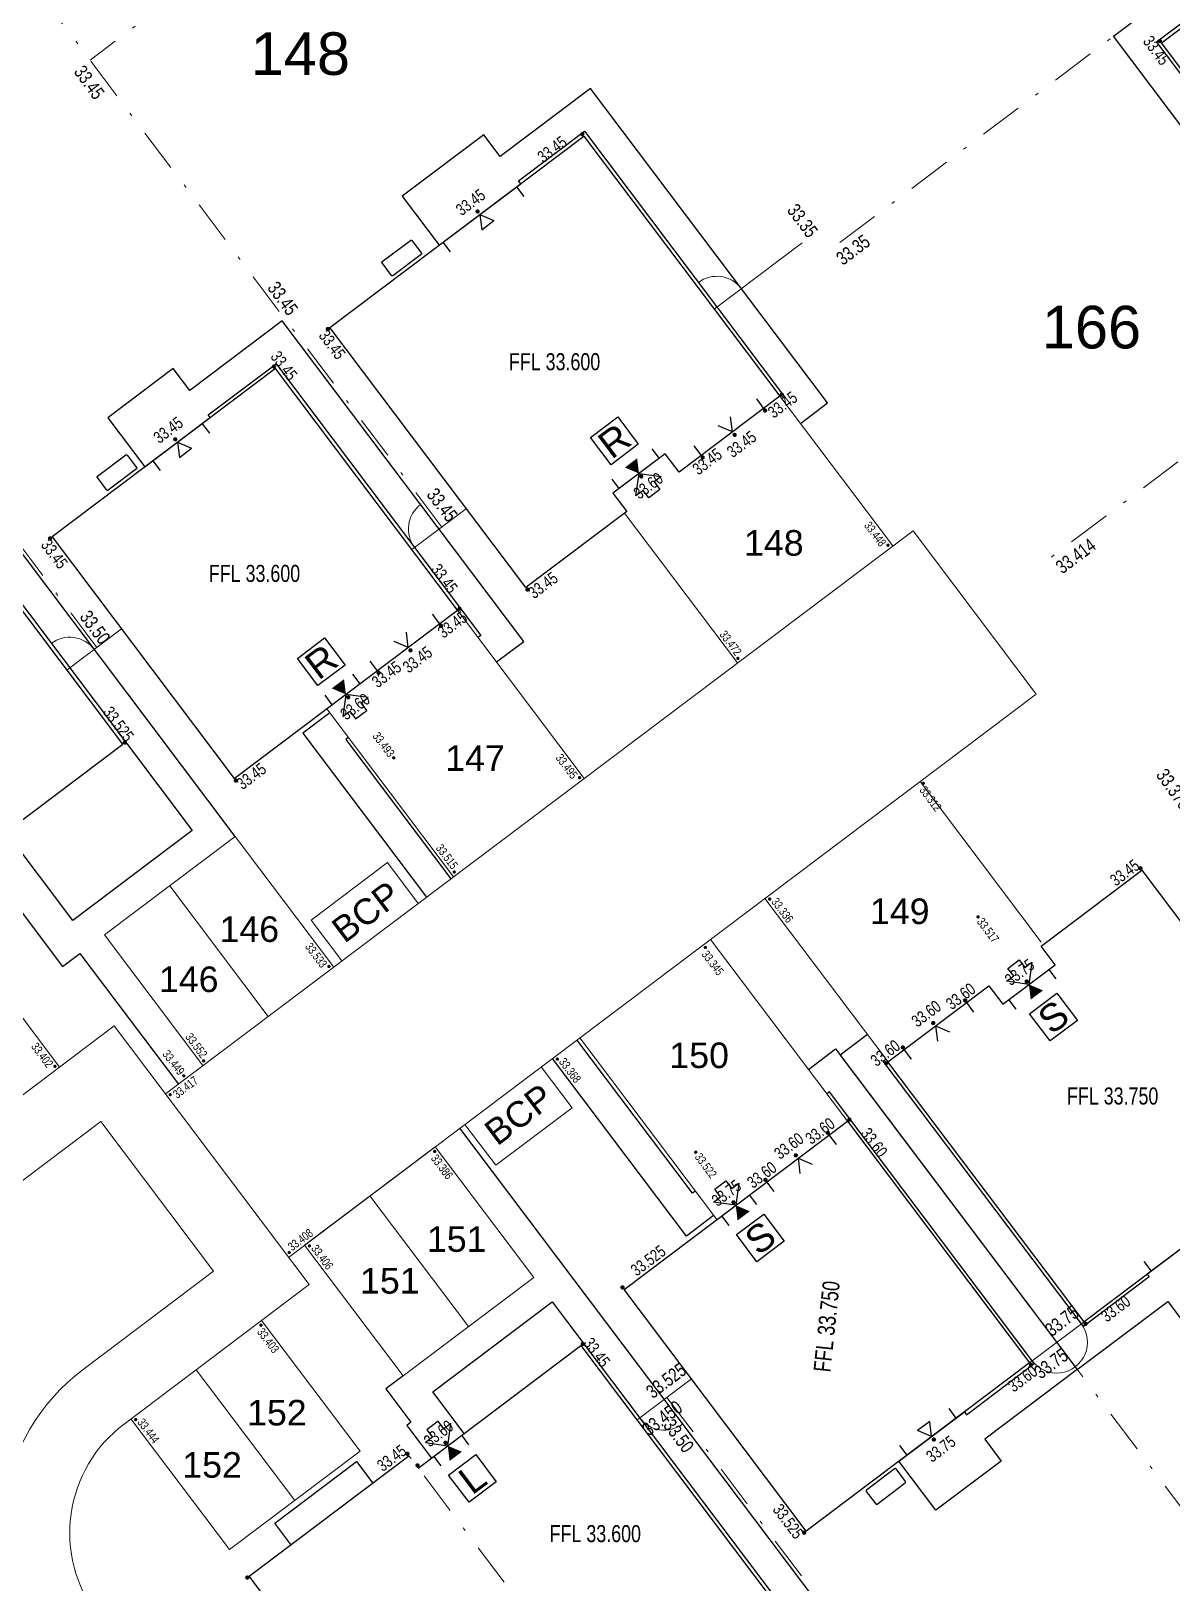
# Model space of a CAD drawing. Header units: metres. Extents: x 337936 to 338610, y 373199 to 374026.
# Drawn here: x 338237.94 to 338271.4, y 373506.16 to 373551.69 of the extents above; entities that cross this region are included whole.
import ezdxf

# ---------------------------------------------------------------- set-up
doc = ezdxf.new("R2010")
doc.units = ezdxf.units.M
doc.linetypes.add('DASHDOT', pattern=[25.4, 12.7, -6.35, 0, -6.35])
for name, color, linetype in [('A-WH_HT-Access-Main', 252, 'Continuous'), ('A-WH_HT-Services-ASHP', 252, 'Continuous'), ('A-WH_HT-Wall-Party Wall Line', 252, 'Continuous'), ('A-WH_HT-Wall-Structure', 252, 'Continuous'), ('DGL-Paths', 252, 'Continuous'), ('EXTERNAL_WORKS_BACK_OF_FOOTWAY_LEVELS', 7, 'Continuous'), ('HOUSE_EXTERNAL_LEVELS', 7, 'Continuous'), ('HOUSE_SLAB_LEVEL', 7, 'Continuous'), ('PLOT_BOUNDARY_ANNOTATION', 7, 'Continuous')]:
    doc.layers.add(name, color=color, linetype=linetype)
doc.layers.add('A-WH_HT-Wall-Door Openings', color=252, linetype='Continuous', plot=False)
for name, color, linetype, lineweight in [('DGL_BT Gates', 252, 'Continuous', 9), ('DGL_BT Rear Fencing', 252, 'DASHDOT', 9), ('DGL_BT-Screen Fence', 252, 'FENCELINE2', 9), ('DGL_DRIVE', 252, 'Continuous', 9), ('DGL_Footpath', 252, 'Continuous', 9), ('DGL_Plot Parking', 252, 'Continuous', 9), ('DGL_PlotNo', 252, 'Continuous', 9), ('DGL_ROAD_KERBLINE', 252, 'Continuous', 9)]:
    doc.layers.add(name, color=color, linetype=linetype, lineweight=lineweight)
doc.layers.add('HOUSE_DOORS', color=3, linetype='Continuous', true_color=0x00ff00)
doc.styles.add('AnnotativeArial', font='arial.ttf', dxfattribs={"height": 2})
doc.styles.add('ESTROAD', font='arial.ttf', dxfattribs={"width": 0.75})
doc.styles.get("Standard").update_dxf_attribs({"font": 'arial.ttf'})
doc.linetypes.add('FENCELINE2', pattern='A,6.35,-2.54,[132,ltypeshp.shx,S=2.54,R=0,X=-2.54,Y=0],-2.54,25.4', length=36.83)

msp = doc.modelspace()

# ---------------------------------------------------------------- hatches: boundary and pattern name
at = {"layer": 'EXTERNAL_WORKS_BACK_OF_FOOTWAY_LEVELS'}
h = msp.add_hatch(color=256, dxfattribs=at)
edge = h.paths.add_edge_path(flags=17)
edge.add_ellipse((338263.072, 373536.602), major_axis=(0.0354, 0.0354), ratio=1, start_angle=45, end_angle=225, ccw=False)
edge.add_ellipse((338263.072, 373536.602), major_axis=(0.0354, 0.0354), ratio=1, start_angle=225, end_angle=405, ccw=False)
h = msp.add_hatch(color=256, dxfattribs=at)
edge = h.paths.add_edge_path(flags=17)
edge.add_ellipse((338258.67, 373533.285), major_axis=(0.0354, 0.0354), ratio=1, start_angle=45, end_angle=225, ccw=False)
edge.add_ellipse((338258.67, 373533.285), major_axis=(0.0354, 0.0354), ratio=1, start_angle=225, end_angle=405, ccw=False)
h = msp.add_hatch(color=256, dxfattribs=at)
edge = h.paths.add_edge_path(flags=17)
edge.add_ellipse((338248.577, 373530.367), major_axis=(0.0354, 0.0354), ratio=1, start_angle=45, end_angle=225, ccw=False)
edge.add_ellipse((338248.577, 373530.367), major_axis=(0.0354, 0.0354), ratio=1, start_angle=225, end_angle=405, ccw=False)
h = msp.add_hatch(color=256, dxfattribs=at)
edge = h.paths.add_edge_path(flags=17)
edge.add_ellipse((338254.026, 373529.785), major_axis=(0.0354, 0.0354), ratio=1, start_angle=45, end_angle=225, ccw=False)
edge.add_ellipse((338254.026, 373529.785), major_axis=(0.0354, 0.0354), ratio=1, start_angle=225, end_angle=405, ccw=False)
h = msp.add_hatch(color=256, dxfattribs=at)
edge = h.paths.add_edge_path(flags=17)
edge.add_ellipse((338264.108, 373529.619), major_axis=(0.0354, 0.0354), ratio=1, start_angle=45, end_angle=225, ccw=False)
edge.add_ellipse((338264.108, 373529.619), major_axis=(0.0354, 0.0354), ratio=1, start_angle=225, end_angle=405, ccw=False)
h = msp.add_hatch(color=256, dxfattribs=at)
edge = h.paths.add_edge_path(flags=17)
edge.add_ellipse((338250.352, 373527.017), major_axis=(0.0354, 0.0354), ratio=1, start_angle=45, end_angle=225, ccw=False)
edge.add_ellipse((338250.352, 373527.017), major_axis=(0.0354, 0.0354), ratio=1, start_angle=225, end_angle=405, ccw=False)
h = msp.add_hatch(color=256, dxfattribs=at)
edge = h.paths.add_edge_path(flags=17)
edge.add_ellipse((338259.603, 373526.225), major_axis=(0.0354, 0.0354), ratio=1, start_angle=45, end_angle=225, ccw=False)
edge.add_ellipse((338259.603, 373526.225), major_axis=(0.0354, 0.0354), ratio=1, start_angle=225, end_angle=405, ccw=False)
h = msp.add_hatch(color=256, dxfattribs=at)
edge = h.paths.add_edge_path(flags=17)
edge.add_ellipse((338265.713, 373525.7), major_axis=(0.0354, 0.0354), ratio=1, start_angle=45, end_angle=225, ccw=False)
edge.add_ellipse((338265.713, 373525.7), major_axis=(0.0354, 0.0354), ratio=1, start_angle=225, end_angle=405, ccw=False)
h = msp.add_hatch(color=256, dxfattribs=at)
edge = h.paths.add_edge_path(flags=17)
edge.add_ellipse((338257.717, 373524.804), major_axis=(0.0354, 0.0354), ratio=1, start_angle=45, end_angle=225, ccw=False)
edge.add_ellipse((338257.717, 373524.804), major_axis=(0.0354, 0.0354), ratio=1, start_angle=225, end_angle=405, ccw=False)
h = msp.add_hatch(color=256, dxfattribs=at)
edge = h.paths.add_edge_path(flags=17)
edge.add_ellipse((338246.676, 373524.247), major_axis=(0.0354, 0.0354), ratio=1, start_angle=45, end_angle=225, ccw=False)
edge.add_ellipse((338246.676, 373524.247), major_axis=(0.0354, 0.0354), ratio=1, start_angle=225, end_angle=405, ccw=False)
h = msp.add_hatch(color=256, dxfattribs=at)
edge = h.paths.add_edge_path(flags=17)
edge.add_ellipse((338243.002, 373521.478), major_axis=(0.0354, 0.0354), ratio=1, start_angle=45, end_angle=225, ccw=False)
edge.add_ellipse((338243.002, 373521.478), major_axis=(0.0354, 0.0354), ratio=1, start_angle=225, end_angle=405, ccw=False)
h = msp.add_hatch(color=256, dxfattribs=at)
edge = h.paths.add_edge_path(flags=17)
edge.add_ellipse((338253.374, 373521.53), major_axis=(0.0354, 0.0354), ratio=1, start_angle=45, end_angle=225, ccw=False)
edge.add_ellipse((338253.374, 373521.53), major_axis=(0.0354, 0.0354), ratio=1, start_angle=225, end_angle=405, ccw=False)
h = msp.add_hatch(color=256, dxfattribs=at)
edge = h.paths.add_edge_path(flags=17)
edge.add_ellipse((338238.639, 373521.318), major_axis=(0.0354, 0.0354), ratio=1, start_angle=45, end_angle=225, ccw=False)
edge.add_ellipse((338238.639, 373521.318), major_axis=(0.0354, 0.0354), ratio=1, start_angle=225, end_angle=405, ccw=False)
h = msp.add_hatch(color=256, dxfattribs=at)
edge = h.paths.add_edge_path(flags=17)
edge.add_ellipse((338242.42, 373521.04), major_axis=(0.0354, 0.0354), ratio=1, start_angle=45, end_angle=225, ccw=False)
edge.add_ellipse((338242.42, 373521.04), major_axis=(0.0354, 0.0354), ratio=1, start_angle=225, end_angle=405, ccw=False)
h = msp.add_hatch(color=256, dxfattribs=at)
edge = h.paths.add_edge_path(flags=17)
edge.add_ellipse((338242.02, 373520.488), major_axis=(0.0354, 0.0354), ratio=1, start_angle=45, end_angle=225, ccw=False)
edge.add_ellipse((338242.02, 373520.488), major_axis=(0.0354, 0.0354), ratio=1, start_angle=225, end_angle=405, ccw=False)
h = msp.add_hatch(color=256, dxfattribs=at)
edge = h.paths.add_edge_path(flags=17)
edge.add_ellipse((338249.778, 373518.821), major_axis=(0.0354, 0.0354), ratio=1, start_angle=45, end_angle=225, ccw=False)
edge.add_ellipse((338249.778, 373518.821), major_axis=(0.0354, 0.0354), ratio=1, start_angle=225, end_angle=405, ccw=False)
h = msp.add_hatch(color=256, dxfattribs=at)
edge = h.paths.add_edge_path(flags=17)
edge.add_ellipse((338257.435, 373518.798), major_axis=(0.0354, 0.0354), ratio=1, start_angle=45, end_angle=225, ccw=False)
edge.add_ellipse((338257.435, 373518.798), major_axis=(0.0354, 0.0354), ratio=1, start_angle=225, end_angle=405, ccw=False)
h = msp.add_hatch(color=256, dxfattribs=at)
edge = h.paths.add_edge_path(flags=17)
edge.add_ellipse((338246.104, 373516.052), major_axis=(0.0354, 0.0354), ratio=1, start_angle=45, end_angle=225, ccw=False)
edge.add_ellipse((338246.104, 373516.052), major_axis=(0.0354, 0.0354), ratio=1, start_angle=225, end_angle=405, ccw=False)
h = msp.add_hatch(color=256, dxfattribs=at)
edge = h.paths.add_edge_path(flags=17)
edge.add_ellipse((338245.51, 373515.856), major_axis=(0.0354, 0.0354), ratio=1, start_angle=45, end_angle=225, ccw=False)
edge.add_ellipse((338245.51, 373515.856), major_axis=(0.0354, 0.0354), ratio=1, start_angle=225, end_angle=405, ccw=False)
h = msp.add_hatch(color=256, dxfattribs=at)
edge = h.paths.add_edge_path(flags=17)
edge.add_ellipse((338244.681, 373513.725), major_axis=(0.0354, 0.0354), ratio=1, start_angle=45, end_angle=225, ccw=False)
edge.add_ellipse((338244.681, 373513.725), major_axis=(0.0354, 0.0354), ratio=1, start_angle=225, end_angle=405, ccw=False)
h = msp.add_hatch(color=256, dxfattribs=at)
edge = h.paths.add_edge_path(flags=17)
edge.add_ellipse((338241.007, 373510.956), major_axis=(0.0354, 0.0354), ratio=1, start_angle=45, end_angle=225, ccw=False)
edge.add_ellipse((338241.007, 373510.956), major_axis=(0.0354, 0.0354), ratio=1, start_angle=225, end_angle=405, ccw=False)
at = {"layer": 'HOUSE_DOORS'}
for points in [[(338255.771, 373538.707), (338255.357, 373538.883), (338255.716, 373539.154)], [(338247.174, 373532.228), (338246.76, 373532.404), (338247.119, 373532.675)], [(338267.205, 373523.72), (338267.619, 373523.544), (338267.26, 373523.274)], [(338258.607, 373517.242), (338259.021, 373517.066), (338258.662, 373516.795)], [(338250.161, 373510.188), (338250.576, 373510.013), (338250.216, 373509.742)]]:
    msp.add_hatch(color=256, dxfattribs=at).paths.add_polyline_path(points, flags=17)
at = {"layer": 'HOUSE_EXTERNAL_LEVELS'}
h = msp.add_hatch(color=256, dxfattribs=at)
edge = h.paths.add_edge_path(flags=17)
edge.add_ellipse((338271.049, 373551.395), major_axis=(-0.0448, 0.0448), ratio=1, start_angle=82, end_angle=262, ccw=False)
edge.add_ellipse((338271.049, 373551.395), major_axis=(-0.0448, 0.0448), ratio=1, start_angle=-98, end_angle=82, ccw=False)
h = msp.add_hatch(color=256, dxfattribs=at)
edge = h.paths.add_edge_path(flags=17)
edge.add_ellipse((338254.109, 373548.662), major_axis=(0.0448, 0.0448), ratio=1, start_angle=262, end_angle=442, ccw=False)
edge.add_ellipse((338254.109, 373548.662), major_axis=(0.0448, 0.0448), ratio=1, start_angle=82, end_angle=262, ccw=False)
h = msp.add_hatch(color=256, dxfattribs=at)
edge = h.paths.add_edge_path(flags=17)
edge.add_ellipse((338251.037, 373546.391), major_axis=(-0.0448, 0.0448), ratio=1, start_angle=82, end_angle=262, ccw=False)
edge.add_ellipse((338251.037, 373546.391), major_axis=(-0.0448, 0.0448), ratio=1, start_angle=-98, end_angle=82, ccw=False)
h = msp.add_hatch(color=256, dxfattribs=at)
edge = h.paths.add_edge_path(flags=17)
edge.add_ellipse((338246.645, 373542.946), major_axis=(-0.0448, 0.0448), ratio=1, start_angle=-98, end_angle=82, ccw=False)
edge.add_ellipse((338246.645, 373542.946), major_axis=(-0.0448, 0.0448), ratio=1, start_angle=82, end_angle=262, ccw=False)
h = msp.add_hatch(color=256, dxfattribs=at)
edge = h.paths.add_edge_path(flags=17)
edge.add_ellipse((338245.063, 373541.845), major_axis=(-0.0448, 0.0448), ratio=1, start_angle=82, end_angle=262, ccw=False)
edge.add_ellipse((338245.063, 373541.845), major_axis=(-0.0448, 0.0448), ratio=1, start_angle=-98, end_angle=82, ccw=False)
h = msp.add_hatch(color=256, dxfattribs=at)
edge = h.paths.add_edge_path(flags=17)
edge.add_ellipse((338259.961, 373541.019), major_axis=(0.0448, 0.0448), ratio=1, start_angle=82, end_angle=262, ccw=False)
edge.add_ellipse((338259.961, 373541.019), major_axis=(0.0448, 0.0448), ratio=1, start_angle=262, end_angle=442, ccw=False)
h = msp.add_hatch(color=256, dxfattribs=at)
edge = h.paths.add_edge_path(flags=17)
edge.add_ellipse((338259.468, 373540.556), major_axis=(0.0448, 0.0448), ratio=1, start_angle=82, end_angle=262, ccw=False)
edge.add_ellipse((338259.468, 373540.556), major_axis=(0.0448, 0.0448), ratio=1, start_angle=262, end_angle=442, ccw=False)
h = msp.add_hatch(color=256, dxfattribs=at)
edge = h.paths.add_edge_path(flags=17)
edge.add_ellipse((338242.17, 373539.71), major_axis=(-0.0448, 0.0448), ratio=1, start_angle=82, end_angle=262, ccw=False)
edge.add_ellipse((338242.17, 373539.71), major_axis=(-0.0448, 0.0448), ratio=1, start_angle=-98, end_angle=82, ccw=False)
h = msp.add_hatch(color=256, dxfattribs=at)
edge = h.paths.add_edge_path(flags=17)
edge.add_ellipse((338242.17, 373539.71), major_axis=(-0.0448, 0.0448), ratio=1, start_angle=82, end_angle=262, ccw=False)
edge.add_ellipse((338242.17, 373539.71), major_axis=(-0.0448, 0.0448), ratio=1, start_angle=-98, end_angle=82, ccw=False)
h = msp.add_hatch(color=256, dxfattribs=at)
edge = h.paths.add_edge_path(flags=17)
edge.add_ellipse((338242.17, 373539.71), major_axis=(-0.0448, 0.0448), ratio=1, start_angle=82, end_angle=262, ccw=False)
edge.add_ellipse((338242.17, 373539.71), major_axis=(-0.0448, 0.0448), ratio=1, start_angle=-98, end_angle=82, ccw=False)
h = msp.add_hatch(color=256, dxfattribs=at)
edge = h.paths.add_edge_path(flags=17)
edge.add_ellipse((338258.575, 373539.839), major_axis=(-0.0448, 0.0448), ratio=1, start_angle=-98, end_angle=82, ccw=False)
edge.add_ellipse((338258.575, 373539.839), major_axis=(-0.0448, 0.0448), ratio=1, start_angle=82, end_angle=262, ccw=False)
h = msp.add_hatch(color=256, dxfattribs=at)
edge = h.paths.add_edge_path(flags=17)
edge.add_ellipse((338257.639, 373539.178), major_axis=(0.0448, 0.0448), ratio=1, start_angle=82, end_angle=262, ccw=False)
edge.add_ellipse((338257.639, 373539.178), major_axis=(0.0448, 0.0448), ratio=1, start_angle=262, end_angle=442, ccw=False)
h = msp.add_hatch(color=256, dxfattribs=at)
edge = h.paths.add_edge_path(flags=17)
edge.add_ellipse((338255.836, 373538.621), major_axis=(-0.0448, 0.0448), ratio=1, start_angle=-98, end_angle=82, ccw=False)
edge.add_ellipse((338255.836, 373538.621), major_axis=(-0.0448, 0.0448), ratio=1, start_angle=82, end_angle=262, ccw=False)
h = msp.add_hatch(color=256, dxfattribs=at)
edge = h.paths.add_edge_path(flags=17)
edge.add_ellipse((338238.497, 373536.806), major_axis=(-0.0448, 0.0448), ratio=1, start_angle=-98, end_angle=82, ccw=False)
edge.add_ellipse((338238.497, 373536.806), major_axis=(-0.0448, 0.0448), ratio=1, start_angle=82, end_angle=262, ccw=False)
h = msp.add_hatch(color=256, dxfattribs=at)
edge = h.paths.add_edge_path(flags=17)
edge.add_ellipse((338252.497, 373535.303), major_axis=(0.0448, 0.0448), ratio=1, start_angle=82, end_angle=262, ccw=False)
edge.add_ellipse((338252.497, 373535.303), major_axis=(0.0448, 0.0448), ratio=1, start_angle=262, end_angle=442, ccw=False)
h = msp.add_hatch(color=256, dxfattribs=at)
edge = h.paths.add_edge_path(flags=17)
edge.add_ellipse((338250.508, 373534.741), major_axis=(-0.0448, 0.0448), ratio=1, start_angle=82, end_angle=262, ccw=False)
edge.add_ellipse((338250.508, 373534.741), major_axis=(-0.0448, 0.0448), ratio=1, start_angle=-98, end_angle=82, ccw=False)
h = msp.add_hatch(color=256, dxfattribs=at)
edge = h.paths.add_edge_path(flags=17)
edge.add_ellipse((338249.963, 373534.238), major_axis=(0.0448, 0.0448), ratio=1, start_angle=82, end_angle=262, ccw=False)
edge.add_ellipse((338249.963, 373534.238), major_axis=(0.0448, 0.0448), ratio=1, start_angle=262, end_angle=442, ccw=False)
h = msp.add_hatch(color=256, dxfattribs=at)
edge = h.paths.add_edge_path(flags=17)
edge.add_ellipse((338249.069, 373533.521), major_axis=(-0.0448, 0.0448), ratio=1, start_angle=-98, end_angle=82, ccw=False)
edge.add_ellipse((338249.069, 373533.521), major_axis=(-0.0448, 0.0448), ratio=1, start_angle=82, end_angle=262, ccw=False)
h = msp.add_hatch(color=256, dxfattribs=at)
edge = h.paths.add_edge_path(flags=17)
edge.add_ellipse((338248.134, 373532.86), major_axis=(0.0448, 0.0448), ratio=1, start_angle=82, end_angle=262, ccw=False)
edge.add_ellipse((338248.134, 373532.86), major_axis=(0.0448, 0.0448), ratio=1, start_angle=262, end_angle=442, ccw=False)
h = msp.add_hatch(color=256, dxfattribs=at)
edge = h.paths.add_edge_path(flags=17)
edge.add_ellipse((338247.24, 373532.142), major_axis=(-0.0448, 0.0448), ratio=1, start_angle=-98, end_angle=82, ccw=False)
edge.add_ellipse((338247.24, 373532.142), major_axis=(-0.0448, 0.0448), ratio=1, start_angle=82, end_angle=262, ccw=False)
h = msp.add_hatch(color=256, dxfattribs=at)
edge = h.paths.add_edge_path(flags=17)
edge.add_ellipse((338240.691, 373530.816), major_axis=(-0.0448, 0.0448), ratio=1, start_angle=82, end_angle=262, ccw=False)
edge.add_ellipse((338240.691, 373530.816), major_axis=(-0.0448, 0.0448), ratio=1, start_angle=-98, end_angle=82, ccw=False)
h = msp.add_hatch(color=256, dxfattribs=at)
edge = h.paths.add_edge_path(flags=17)
edge.add_ellipse((338243.943, 373529.702), major_axis=(0.0448, 0.0448), ratio=1, start_angle=82, end_angle=262, ccw=False)
edge.add_ellipse((338243.943, 373529.702), major_axis=(0.0448, 0.0448), ratio=1, start_angle=262, end_angle=442, ccw=False)
h = msp.add_hatch(color=256, dxfattribs=at)
edge = h.paths.add_edge_path(flags=17)
edge.add_ellipse((338270.479, 373527.125), major_axis=(0.0448, 0.0448), ratio=1, start_angle=262, end_angle=442, ccw=False)
edge.add_ellipse((338270.479, 373527.125), major_axis=(0.0448, 0.0448), ratio=1, start_angle=82, end_angle=262, ccw=False)
h = msp.add_hatch(color=256, dxfattribs=at)
edge = h.paths.add_edge_path(flags=17)
edge.add_ellipse((338267.14, 373523.807), major_axis=(-0.0448, 0.0448), ratio=1, start_angle=82, end_angle=262, ccw=False)
edge.add_ellipse((338267.14, 373523.807), major_axis=(-0.0448, 0.0448), ratio=1, start_angle=-98, end_angle=82, ccw=False)
h = msp.add_hatch(color=256, dxfattribs=at)
edge = h.paths.add_edge_path(flags=17)
edge.add_ellipse((338265.337, 373523.25), major_axis=(0.0448, 0.0448), ratio=1, start_angle=262, end_angle=442, ccw=False)
edge.add_ellipse((338265.337, 373523.25), major_axis=(0.0448, 0.0448), ratio=1, start_angle=82, end_angle=262, ccw=False)
h = msp.add_hatch(color=256, dxfattribs=at)
edge = h.paths.add_edge_path(flags=17)
edge.add_ellipse((338264.401, 373522.588), major_axis=(-0.0448, 0.0448), ratio=1, start_angle=82, end_angle=262, ccw=False)
edge.add_ellipse((338264.401, 373522.588), major_axis=(-0.0448, 0.0448), ratio=1, start_angle=-98, end_angle=82, ccw=False)
h = msp.add_hatch(color=256, dxfattribs=at)
edge = h.paths.add_edge_path(flags=17)
edge.add_ellipse((338263.508, 373521.871), major_axis=(0.0448, 0.0448), ratio=1, start_angle=262, end_angle=442, ccw=False)
edge.add_ellipse((338263.508, 373521.871), major_axis=(0.0448, 0.0448), ratio=1, start_angle=82, end_angle=262, ccw=False)
h = msp.add_hatch(color=256, dxfattribs=at)
edge = h.paths.add_edge_path(flags=17)
edge.add_ellipse((338263.015, 373521.408), major_axis=(0.0448, 0.0448), ratio=1, start_angle=262, end_angle=442, ccw=False)
edge.add_ellipse((338263.015, 373521.408), major_axis=(0.0448, 0.0448), ratio=1, start_angle=82, end_angle=262, ccw=False)
h = msp.add_hatch(color=256, dxfattribs=at)
edge = h.paths.add_edge_path(flags=17)
edge.add_ellipse((338261.941, 373519.754), major_axis=(-0.0448, 0.0448), ratio=1, start_angle=-98, end_angle=82, ccw=False)
edge.add_ellipse((338261.941, 373519.754), major_axis=(-0.0448, 0.0448), ratio=1, start_angle=82, end_angle=262, ccw=False)
h = msp.add_hatch(color=256, dxfattribs=at)
edge = h.paths.add_edge_path(flags=17)
edge.add_ellipse((338261.307, 373519.369), major_axis=(0.0448, 0.0448), ratio=1, start_angle=82, end_angle=262, ccw=False)
edge.add_ellipse((338261.307, 373519.369), major_axis=(0.0448, 0.0448), ratio=1, start_angle=262, end_angle=442, ccw=False)
h = msp.add_hatch(color=256, dxfattribs=at)
edge = h.paths.add_edge_path(flags=17)
edge.add_ellipse((338260.372, 373518.707), major_axis=(-0.0448, 0.0448), ratio=1, start_angle=82, end_angle=262, ccw=False)
edge.add_ellipse((338260.372, 373518.707), major_axis=(-0.0448, 0.0448), ratio=1, start_angle=-98, end_angle=82, ccw=False)
h = msp.add_hatch(color=256, dxfattribs=at)
edge = h.paths.add_edge_path(flags=17)
edge.add_ellipse((338259.478, 373517.99), major_axis=(0.0448, 0.0448), ratio=1, start_angle=82, end_angle=262, ccw=False)
edge.add_ellipse((338259.478, 373517.99), major_axis=(0.0448, 0.0448), ratio=1, start_angle=262, end_angle=442, ccw=False)
h = msp.add_hatch(color=256, dxfattribs=at)
edge = h.paths.add_edge_path(flags=17)
edge.add_ellipse((338258.542, 373517.329), major_axis=(-0.0448, 0.0448), ratio=1, start_angle=82, end_angle=262, ccw=False)
edge.add_ellipse((338258.542, 373517.329), major_axis=(-0.0448, 0.0448), ratio=1, start_angle=-98, end_angle=82, ccw=False)
h = msp.add_hatch(color=256, dxfattribs=at)
edge = h.paths.add_edge_path(flags=17)
edge.add_ellipse((338255.287, 373514.832), major_axis=(0.0448, 0.0448), ratio=1, start_angle=82, end_angle=262, ccw=False)
edge.add_ellipse((338255.287, 373514.832), major_axis=(0.0448, 0.0448), ratio=1, start_angle=262, end_angle=442, ccw=False)
h = msp.add_hatch(color=256, dxfattribs=at)
edge = h.paths.add_edge_path(flags=17)
edge.add_ellipse((338268.867, 373513.765), major_axis=(0.0448, 0.0448), ratio=1, start_angle=82, end_angle=262, ccw=False)
edge.add_ellipse((338268.867, 373513.765), major_axis=(0.0448, 0.0448), ratio=1, start_angle=262, end_angle=442, ccw=False)
h = msp.add_hatch(color=256, dxfattribs=at)
edge = h.paths.add_edge_path(flags=17)
edge.add_ellipse((338254.124, 373513.175), major_axis=(-0.0448, 0.0448), ratio=1, start_angle=-98, end_angle=82, ccw=False)
edge.add_ellipse((338254.124, 373513.175), major_axis=(-0.0448, 0.0448), ratio=1, start_angle=82, end_angle=262, ccw=False)
h = msp.add_hatch(color=256, dxfattribs=at)
edge = h.paths.add_edge_path(flags=17)
edge.add_ellipse((338267.27, 373512.561), major_axis=(0.0448, 0.0448), ratio=1, start_angle=262, end_angle=442, ccw=False)
edge.add_ellipse((338267.27, 373512.561), major_axis=(0.0448, 0.0448), ratio=1, start_angle=82, end_angle=262, ccw=False)
h = msp.add_hatch(color=256, dxfattribs=at)
edge = h.paths.add_edge_path(flags=17)
edge.add_ellipse((338250.096, 373510.275), major_axis=(-0.0448, 0.0448), ratio=1, start_angle=82, end_angle=262, ccw=False)
edge.add_ellipse((338250.096, 373510.275), major_axis=(-0.0448, 0.0448), ratio=1, start_angle=-98, end_angle=82, ccw=False)
h = msp.add_hatch(color=256, dxfattribs=at)
edge = h.paths.add_edge_path(flags=17)
edge.add_ellipse((338264.419, 373510.37), major_axis=(-0.0448, 0.0448), ratio=1, start_angle=-98, end_angle=82, ccw=False)
edge.add_ellipse((338264.419, 373510.37), major_axis=(-0.0448, 0.0448), ratio=1, start_angle=82, end_angle=262, ccw=False)
h = msp.add_hatch(color=256, dxfattribs=at)
edge = h.paths.add_edge_path(flags=17)
edge.add_ellipse((338248.979, 373509.953), major_axis=(0.0448, 0.0448), ratio=1, start_angle=262, end_angle=442, ccw=False)
edge.add_ellipse((338248.979, 373509.953), major_axis=(0.0448, 0.0448), ratio=1, start_angle=82, end_angle=262, ccw=False)
h = msp.add_hatch(color=256, dxfattribs=at)
edge = h.paths.add_edge_path(flags=17)
edge.add_ellipse((338249.274, 373509.612), major_axis=(0.0448, 0.0448), ratio=1, start_angle=82, end_angle=262, ccw=False)
edge.add_ellipse((338249.274, 373509.612), major_axis=(0.0448, 0.0448), ratio=1, start_angle=262, end_angle=442, ccw=False)
h = msp.add_hatch(color=256, dxfattribs=at)
edge = h.paths.add_edge_path(flags=17)
edge.add_ellipse((338260.616, 373507.639), major_axis=(-0.0448, 0.0448), ratio=1, start_angle=82, end_angle=262, ccw=False)
edge.add_ellipse((338260.616, 373507.639), major_axis=(-0.0448, 0.0448), ratio=1, start_angle=-98, end_angle=82, ccw=False)
h = msp.add_hatch(color=256, dxfattribs=at)
edge = h.paths.add_edge_path(flags=17)
edge.add_ellipse((338244.282, 373506.322), major_axis=(-0.0448, 0.0448), ratio=1, start_angle=-98, end_angle=82, ccw=False)
edge.add_ellipse((338244.282, 373506.322), major_axis=(-0.0448, 0.0448), ratio=1, start_angle=82, end_angle=262, ccw=False)

# ---------------------------------------------------------------- linework, layer by layer
at = {"layer": 'A-WH_HT-Access-Main', "elevation": 0}
for points in [[(338255.771, 373538.707), (338256.423, 373538.615), (338256.215, 373538.458), (338256.383, 373538.235), (338256.056, 373537.989), (338255.888, 373538.212), (338255.68, 373538.055), (338255.771, 373538.707)], [(338267.205, 373523.721), (338266.553, 373523.812), (338266.761, 373523.969), (338266.593, 373524.192), (338266.92, 373524.439), (338267.088, 373524.215), (338267.296, 373524.372), (338267.205, 373523.721)]]:
    msp.add_lwpolyline(points, dxfattribs=at)
at = {"layer": 'A-WH_HT-Access-Main'}
for points in [[(338247.174, 373532.228), (338247.083, 373531.577), (338247.291, 373531.734), (338247.459, 373531.51), (338247.786, 373531.757), (338247.618, 373531.98), (338247.826, 373532.137), (338247.174, 373532.228)], [(338258.607, 373517.242), (338257.956, 373517.333), (338258.164, 373517.49), (338257.995, 373517.714), (338258.322, 373517.96), (338258.491, 373517.737), (338258.699, 373517.893), (338258.607, 373517.242)], [(338250.161, 373510.188), (338250.253, 373510.84), (338250.045, 373510.683), (338249.876, 373510.907), (338249.549, 373510.66), (338249.718, 373510.437), (338249.51, 373510.28), (338250.161, 373510.188)]]:
    msp.add_lwpolyline(points, dxfattribs=at)
at = {"layer": 'A-WH_HT-Services-ASHP', "elevation": 0}
msp.add_lwpolyline([(338249.387, 373545.175, -0.414214), (338249.381, 373545.133), (338248.554, 373544.51, -0.414214), (338248.512, 373544.516), (338248.237, 373544.882, -0.414214), (338248.242, 373544.924), (338249.069, 373545.546, -0.414214), (338249.111, 373545.541)], format="xyb", close=True, dxfattribs=at)
at = {"layer": 'A-WH_HT-Services-ASHP'}
for points in [[(338241.035, 373538.882, -0.414214), (338241.029, 373538.84), (338240.203, 373538.217, -0.414214), (338240.161, 373538.223), (338239.885, 373538.588, -0.414214), (338239.891, 373538.63), (338240.718, 373539.253, -0.414214), (338240.76, 373539.247)], [(338263.31, 373509.507, 0.414214), (338263.268, 373509.513), (338262.442, 373508.89, 0.414214), (338262.436, 373508.848), (338262.712, 373508.482, 0.414214), (338262.754, 373508.476), (338263.58, 373509.099, 0.414214), (338263.586, 373509.141)]]:
    msp.add_lwpolyline(points, format="xyb", close=True, dxfattribs=at)
at = {"layer": 'A-WH_HT-Wall-Door Openings', "linetype": 'ByBlock'}
for p, q in [((338252.176, 373547.114), (338252.388, 373546.833)), ((338250.02, 373545.489), (338250.232, 373545.208)), ((338259.212, 373540.896), (338259.424, 373540.614)), ((338242.958, 373540.168), (338243.171, 373539.886)), ((338256.147, 373539.431), (338256.36, 373539.15)), ((338257.383, 373539.518), (338257.595, 373539.236)), ((338241.513, 373539.079), (338241.725, 373538.797)), ((338254.971, 373538.545), (338255.183, 373538.263)), ((338249.706, 373534.578), (338249.919, 373534.296)), ((338247.37, 373532.818), (338247.583, 373532.536)), ((338247.878, 373533.2), (338248.09, 373532.918)), ((338246.554, 373532.202), (338246.766, 373531.921)), ((338268.005, 373523.882, 0), (338267.793, 373524.164, 0)), ((338266.829, 373522.996, 0), (338266.616, 373523.277, 0)), ((338265.593, 373522.91, 0), (338265.381, 373523.191, 0)), ((338263.764, 373521.532, 0), (338263.552, 373521.813, 0)), ((338261.563, 373519.028), (338261.351, 373519.31)), ((338259.735, 373517.65), (338259.522, 373517.932)), ((338259.227, 373517.268), (338259.015, 373517.55)), ((338258.411, 373516.653), (338258.199, 373516.934)), ((338270.8, 373515.313, 0), (338270.588, 373515.595, 0)), ((338265.077, 373511.001), (338264.865, 373511.283)), ((338250.782, 373510.215), (338250.57, 373510.496)), ((338263.632, 373509.912), (338263.419, 373510.193)), ((338249.965, 373509.599), (338249.753, 373509.881))]:
    msp.add_line(p, q, dxfattribs=at)
at = {"layer": 'A-WH_HT-Wall-Party Wall Line', "linetype": 'DASHDOT', "lineweight": 15, "ltscale": 0.1}
for points in [[(338254.998, 373501.966), (338248.932, 373510.014)], [(338254.998, 373501.966), (338249.204, 373509.654)]]:
    msp.add_lwpolyline(points, dxfattribs=at)
at = {"layer": 'A-WH_HT-Wall-Structure', "lineweight": -3}
for p, q in [((338245.09, 373507.917), (338247.488, 373509.724)), ((338247.488, 373509.724), (338247.962, 373509.095)), ((338245.564, 373507.288), (338245.09, 373507.917))]:
    msp.add_line(p, q, dxfattribs=at)
at = {"layer": 'A-WH_HT-Wall-Structure'}
msp.add_lwpolyline([(338279.171, 373557.423), (338281.37, 373554.505), (338280.382, 373553.76), (338283.661, 373549.409), (338276.571, 373544.066), (338271.093, 373551.336)], close=True, dxfattribs=at)
at = {"layer": 'A-WH_HT-Wall-Structure', "lineweight": -3, "elevation": 0}
for points in [[(338255.41, 373537.589), (338252.453, 373535.361), (338246.704, 373542.99), (338254.153, 373548.604), (338259.902, 373540.974), (338256.946, 373538.746), (338256.539, 373539.285), (338255.004, 373538.128)], [(338267.566, 373524.838), (338270.523, 373527.067), (338276.272, 373519.437), (338268.823, 373513.823), (338263.073, 373521.453), (338266.03, 373523.681), (338266.437, 373523.142), (338267.972, 373524.299)]]:
    msp.add_lwpolyline(points, close=True, dxfattribs=at)
at = {"layer": 'A-WH_HT-Wall-Structure', "lineweight": -3}
for points in [[(338243.899, 373529.76), (338250.45, 373534.697), (338245.107, 373541.787), (338238.556, 373536.85)], [(338255.332, 373514.774), (338261.882, 373519.71), (338267.225, 373512.62), (338260.675, 373507.683)]]:
    msp.add_lwpolyline(points, close=True, dxfattribs=at)
for points in [[(338235.861, 373527.176), (338240.632, 373530.772), (338235.019, 373538.221), (338230.247, 373534.625)], [(338249.294, 373509.535), (338254.066, 373513.13), (338259.679, 373505.681), (338254.907, 373502.085)], [(338254.907, 373502.085), (338250.225, 373498.557), (338248.471, 373500.886), (338248.119, 373500.621), (338245.891, 373503.578), (338246.242, 373503.843), (338244.341, 373506.366), (338249.023, 373509.894)]]:
    msp.add_lwpolyline(points, dxfattribs=at)
at = {"layer": 'DGL-Paths'}
for points in [[(338279.251, 373557.484), (338279.191, 373557.563), (338270.953, 373551.356), (338273.154, 373548.435), (338273.234, 373548.495), (338275.039, 373546.099), (338273.523, 373544.956), (338271.717, 373547.352), (338272.435, 373547.893), (338269.692, 373551.533), (338279.368, 373558.824), (338279.97, 373558.025)], [(338260.504, 373540.176), (338261.303, 373540.778), (338254.35, 373550.004), (338251.699, 373548.006), (338251.217, 373548.645), (338248.821, 373546.84), (338249.905, 373545.402), (338252.301, 373547.208), (338252.24, 373547.288), (338254.173, 373548.744), (338260.042, 373540.955), (338259.962, 373540.895)], [(338251.593, 373533.179), (338252.392, 373533.781), (338245.304, 373543.187), (338242.592, 373541.144), (338242.111, 373541.783), (338240.194, 373540.339), (338241.277, 373538.901), (338243.194, 373540.345), (338243.134, 373540.425), (338245.126, 373541.927), (338251.131, 373533.958), (338251.052, 373533.898)], [(338246.707, 373531.688), (338245.908, 373531.086), (338249.534, 373526.275)], [(338247.248, 373530.969), (338247.168, 373530.909), (338250.252, 373526.816)], [(338257.417, 373517.66), (338257.337, 373517.6), (338253.952, 373522.092)], [(338262.472, 373522.251), (338261.673, 373521.649), (338268.626, 373512.423), (338271.277, 373514.421), (338271.759, 373513.782), (338274.155, 373515.588), (338273.071, 373517.025), (338270.675, 373515.22), (338270.736, 373515.14), (338268.803, 373513.683), (338262.934, 373521.472), (338263.014, 373521.532)], [(338257.959, 373516.941), (338257.16, 373516.339), (338253.234, 373521.55)], [(338260.739, 373521.228), (338261.538, 373521.829), (338268.626, 373512.423), (338265.914, 373510.38), (338266.396, 373509.741), (338264.479, 373508.297), (338263.396, 373509.734), (338265.313, 373511.179), (338265.373, 373511.099), (338267.365, 373512.6), (338261.36, 373520.569), (338261.281, 373520.509)], [(338248.853, 373512.239), (338248.343, 373511.854), (338249.08, 373510.876), (338248.96, 373510.786), (338249.683, 373509.828), (338250.641, 373510.55), (338249.724, 373511.768), (338253.228, 373514.409), (338259.819, 373505.662), (338259.085, 373505.108), (338259.025, 373505.188), (338257.108, 373503.744), (338258.192, 373502.306), (338260.108, 373503.751), (338259.627, 373504.39), (338261.08, 373505.484), (338250.516, 373519.502)]]:
    msp.add_lwpolyline(points, dxfattribs=at)
at = {"layer": 'DGL-Paths', "flags": 128}
msp.add_lwpolyline([(338243.927, 373528.061), (338235.215, 373539.622), (338233.762, 373538.528), (338233.281, 373539.167), (338231.364, 373537.722), (338232.447, 373536.285), (338234.364, 373537.729), (338234.304, 373537.809), (338235.038, 373538.362), (338242.667, 373528.238), (338239.163, 373525.597), (338237.207, 373528.192), (338236.249, 373527.47), (338236.97, 373526.511), (338237.09, 373526.601), (338238.865, 373524.246), (338239.375, 373524.63), (338242.264, 373520.797)], dxfattribs=at)
at = {"layer": 'DGL_BT Gates'}
for centre, start, end in [((338258.055, 373543.592), 37, 127), ((338249.908, 373537.077, 0), 126.9999, 217.1156), ((338239.074, 373533.005, 0), 37, 127), ((338268.024, 373513.222), 216.9983, 37), ((338256.511, 373511.547), 217, 307)]:
    msp.add_arc(centre, 0.9, start, end, dxfattribs=at)
at = {"layer": 'DGL_BT Rear Fencing', "ltscale": 0.1}
for p, q in [((338248.845, 373557.743), (338239.67, 373550.83)), ((338249.988, 373537.137), (338235.192, 373556.772)), ((338271.11, 373552.601), (338261.567, 373545.41)), ((338268.024, 373513.222), (338274.781, 373504.255)), ((338256.591, 373511.607), (338266.713, 373498.175))]:
    msp.add_line(p, q, dxfattribs=at)
at = {"layer": 'DGL_BT Rear Fencing', "ltscale": 0.1, "flags": 128}
msp.add_lwpolyline([(338239.873, 373533.607), (338229.079, 373547.932)], dxfattribs=at)
at = {"layer": 'DGL_BT Rear Fencing', "ltscale": 0.1}
msp.add_lwpolyline([(338282.12, 373546.996), (338267.374, 373535.884)], dxfattribs=at)
at = {"layer": 'DGL_BT-Screen Fence', "ltscale": 0.03}
for p, q in [((338257.975, 373543.532), (338260.552, 373545.474)), ((338249.109, 373536.475), (338250.707, 373537.679)), ((338255.712, 373510.945), (338257.309, 373512.149))]:
    msp.add_line(p, q, dxfattribs=at)
msp.add_lwpolyline([(338238.995, 373532.945), (338240.592, 373534.149)], dxfattribs=at)
at = {"layer": 'DGL_BT-Screen Fence', "ltscale": 0.03, "flags": 128}
msp.add_lwpolyline([(338267.225, 373512.62), (338268.823, 373513.823)], dxfattribs=at)
at = {"layer": 'DGL_DRIVE'}
for p, q in [((338259.902, 373540.975), (338263.212, 373536.582)), ((338255.35, 373537.545), (338258.66, 373533.152)), ((338250.45, 373534.697), (338254.166, 373529.765)), ((338246.616, 373531.808), (338250.332, 373526.877)), ((338267.566, 373524.963, 0), (338264.015, 373529.675, 0)), ((338263.074, 373521.452, 0), (338259.463, 373526.244, 0)), ((338261.882, 373519.71), (338257.866, 373525.041)), ((338258.049, 373516.821), (338254.032, 373522.152)), ((338250.769, 373513.683), (338247.881, 373517.516)), ((338245.672, 373508.587), (338242.784, 373512.42))]:
    msp.add_line(p, q, dxfattribs=at)
for points in [[(338241.88, 373520.507), (338263.807, 373537.03), (338267.417, 373532.238), (338245.491, 373515.715)], [(338246.816, 373524.227), (338243.927, 373528.061), (338240.094, 373525.172), (338242.983, 373521.338)], [(338247.056, 373524.408), (338246.153, 373525.606), (338248.391, 373527.292), (338249.294, 373526.094)], [(338242.011, 373526.616), (338244.899, 373522.783)], [(338250.667, 373519.616), (338251.569, 373518.418), (338253.808, 373520.104), (338252.905, 373521.302)], [(338244.7, 373513.865), (338247.589, 373510.031), (338243.756, 373507.143), (338240.867, 373510.976)]]:
    msp.add_lwpolyline(points, dxfattribs=at)
at = {"layer": 'DGL_DRIVE', "flags": 128}
msp.add_lwpolyline([(338234.783, 373518.293), (338231.777, 373522.282), (338235.77, 373525.291), (338238.779, 373521.298)], dxfattribs=at)
at = {"layer": 'DGL_DRIVE'}
msp.add_lwpolyline([(338245.964, 373516.072), (338248.853, 373512.239), (338252.686, 373515.127), (338249.797, 373518.961)], close=True, dxfattribs=at)
at = {"layer": 'DGL_Footpath', "flags": 128}
msp.add_lwpolyline([(338229.348, 373519.2, 0.414214), (338234.95, 373518.412), (338240.377, 373522.502), (338246.094, 373514.915), (338240.667, 373510.825, 0.414214), (338239.88, 373505.224, 0.414214)], format="xyb", dxfattribs=at)
at = {"layer": 'DGL_ROAD_KERBLINE', "elevation": 0, "flags": 128}
msp.add_lwpolyline([(338227.751, 373517.996, 0.414214), (338236.154, 373516.815), (338239.983, 373519.701), (338243.293, 373515.308), (338239.464, 373512.423, 0.414214), (338238.283, 373504.02)], format="xyb", dxfattribs=at)
at = {"layer": 'HOUSE_DOORS'}
for p, q in [((338251.103, 373546.305), (338251.517, 373546.129)), ((338251.103, 373546.305), (338251.157, 373545.858)), ((338251.157, 373545.858), (338251.517, 373546.129)), ((338258.51, 373539.925), (338258.095, 373540.101)), ((338258.51, 373539.925), (338258.455, 373540.372)), ((338242.236, 373539.623), (338242.65, 373539.447)), ((338242.236, 373539.623), (338242.291, 373539.177)), ((338242.236, 373539.623), (338242.65, 373539.447)), ((338242.236, 373539.623), (338242.291, 373539.177)), ((338242.236, 373539.623), (338242.65, 373539.447)), ((338242.236, 373539.623), (338242.291, 373539.177)), ((338242.291, 373539.177), (338242.65, 373539.447)), ((338242.291, 373539.177), (338242.65, 373539.447)), ((338242.291, 373539.177), (338242.65, 373539.447)), ((338249.004, 373533.607), (338248.59, 373533.783)), ((338249.004, 373533.607), (338248.949, 373534.054)), ((338264.466, 373522.502), (338264.881, 373522.326)), ((338264.466, 373522.502), (338264.521, 373522.055)), ((338260.437, 373518.621), (338260.851, 373518.445)), ((338260.437, 373518.621), (338260.492, 373518.174)), ((338264.299, 373510.903), (338263.94, 373510.632)), ((338264.354, 373510.456), (338263.94, 373510.632)), ((338264.354, 373510.456), (338264.299, 373510.903))]:
    msp.add_line(p, q, dxfattribs=at)
at = {"layer": 'HOUSE_EXTERNAL_LEVELS', "color": 0, "flags": 128}
for points in [[(338254.349, 373539.764), (338255.147, 373540.366), (338255.749, 373539.567), (338254.951, 373538.965), (338254.349, 373539.764)], [(338245.752, 373533.285), (338246.551, 373533.887), (338247.152, 373533.088), (338246.354, 373532.486), (338245.752, 373533.285)], [(338267.227, 373522.86), (338268.025, 373523.462), (338268.627, 373522.663), (338267.829, 373522.062), (338267.227, 373522.86)], [(338258.629, 373516.382), (338259.428, 373516.984), (338260.029, 373516.185), (338259.231, 373515.583), (338258.629, 373516.382)], [(338250.183, 373509.328), (338250.982, 373509.93), (338251.584, 373509.132), (338250.785, 373508.53), (338250.183, 373509.328)]]:
    msp.add_lwpolyline(points, dxfattribs=at)

# ---------------------------------------------------------------- texts
at = {"layer": 'DGL_Plot Parking', "char_height": 0.75, "attachment_point": 5, "style": 'AnnotativeArial'}
for s, insert in [('148', (338259.726, 373536.666)), ('147', (338250.961, 373530.358)), ('149', (338263.419, 373525.861)), ('146', (338244.341, 373525.336)), ('146', (338242.564, 373523.866)), ('150', (338257.535, 373521.636)), ('151', (338250.425, 373516.246)), ('151', (338248.463, 373515.021)), ('152', (338245.15, 373511.153)), ('152', (338243.25, 373509.622))]:
    msp.add_mtext(s, dxfattribs=dict(at, insert=insert))
at = {"layer": 'DGL_Plot Parking', "char_height": 0.75, "attachment_point": 5, "rotation": 37, "style": 'AnnotativeArial'}
for insert in [(338247.769, 373525.848), (338252.248, 373519.904)]:
    msp.add_mtext('BCP', dxfattribs=dict(at, insert=insert))
at = {"layer": 'DGL_PlotNo', "char_height": 1.25, "width": 2.66537, "attachment_point": 5, "style": 'AnnotativeArial'}
for s, insert in [('148', (338245.838, 373551.014)), ('166', (338269.041, 373542.992))]:
    msp.add_mtext(s, dxfattribs=dict(at, insert=insert))
at = {"layer": 'EXTERNAL_WORKS_BACK_OF_FOOTWAY_LEVELS', "linetype": 'Continuous', "style": 'ESTROAD', "width": 0.75}
for s, rotation, p in [('33.448', 307, (338262.358, 373537.178)), ('33.472', 307, (338258.118, 373533.98)), ('33.493', 307, (338247.943, 373531.003)), ('33.495', 307, (338253.311, 373530.362)), ('33.312', 307, (338263.983, 373529.414)), ('33.515', 307, (338249.797, 373527.714)), ('33.336', 307, (338259.638, 373526.14)), ('33.517', 307, (338265.668, 373525.555)), ('33.533', 307, (338245.963, 373524.823)), ('33.345', 307, (338257.593, 373524.598)), ('33.402', 307, (338237.927, 373521.892)), ('33.552', 307, (338242.45, 373522.173)), ('33.449', 307.608, (338241.779, 373521.669)), ('33.368', 307, (338253.409, 373521.445)), ('33.417', 37, (338242.225, 373520.363)), ('33.386', 307, (338249.653, 373518.615)), ('33.522', 307, (338257.39, 373518.653)), ('33.408', 37, (338245.595, 373515.89)), ('33.406', 307, (338246.139, 373515.967)), ('33.403', 307, (338244.556, 373513.519)), ('33.444', 307, (338241.042, 373510.871))]:
    msp.add_text(s, height=0.25, rotation=rotation, dxfattribs=at).set_placement(p)
at = {"layer": 'HOUSE_DOORS', "color": 100, "linetype": 'Continuous', "style": 'ESTROAD', "width": 0.75}
for s, p in [('33.45', (338250.569, 373546.25)), ('33.45', (338241.702, 373539.568)), ('33.45', (338258.518, 373539.152)), ('33.60', (338255.78, 373537.934)), ('33.45', (338249.012, 373532.834)), ('33.60', (338247.183, 373531.456)), ('33.75', (338266.671, 373523.665)), ('33.60', (338263.934, 373522.448)), ('33.60', (338259.904, 373518.567)), ('33.75', (338258.073, 373517.187)), ('33.60', (338249.629, 373510.134)), ('33.75', (338264.362, 373509.683))]:
    msp.add_text(s, height=0.35, rotation=37, dxfattribs=at).set_placement(p)
at = {"layer": 'HOUSE_EXTERNAL_LEVELS', "color": 0, "linetype": 'Continuous', "style": 'ESTROAD', "width": 0.75}
for s, rotation, p in [('33.45', 307, (338270.531, 373551.379)), ('33.45', 37, (338252.962, 373547.803)), ('33.45', 307, (338246.357, 373542.748)), ('33.45', 307, (338244.944, 373542.131)), ('33.45', 37, (338259.721, 373540.309)), ('33.45', 37, (338257.51, 373538.643)), ('33.45', 307, (338238.209, 373536.608)), ('33.45', 307, (338249.649, 373535.888)), ('33.45', 37, (338252.695, 373535.015)), ('33.45', 37, (338250.037, 373533.856)), ('33.45', 37, (338248.104, 373532.4)), ('33.525', 307, (338240.028, 373531.702)), ('33.45', 37, (338244.141, 373529.413)), ('33.45', 37, (338269.755, 373526.584)), ('33.60', 37, (338264.943, 373522.958)), ('33.60', 37, (338262.732, 373521.292)), ('33.60', 37, (338260.82, 373519.007)), ('33.60', 307, (338262.254, 373519.345)), ('33.60', 37, (338259.111, 373517.719)), ('33.525', 37, (338255.696, 373515.145)), ('33.60', 37, (338269.488, 373513.796)), ('33.45', 307, (338254.118, 373513.189)), ('33.60', 37, (338266.761, 373511.741)), ('33.45', 37, (338248.255, 373509.413)), ('33.525', 307, (338259.671, 373508.313))]:
    msp.add_text(s, height=0.35, rotation=rotation, dxfattribs=at).set_placement(p)
at = {"layer": 'HOUSE_EXTERNAL_LEVELS', "color": 0, "char_height": 0.8, "width": 0.8, "attachment_point": 5, "rotation": 37, "line_spacing_factor": 0.888}
for s, insert in [('\\W1.00;R', (338255.049, 373539.665)), ('\\W1.00;R', (338246.452, 373533.187)), ('\\W1.00;S', (338267.927, 373522.762)), ('\\W1.00;S', (338259.329, 373516.284)), ('\\W1.00;L', (338250.884, 373509.23))]:
    msp.add_mtext(s, dxfattribs=dict(at, insert=insert))
at = {"layer": 'HOUSE_SLAB_LEVEL', "color": 1, "linetype": 'Continuous', "true_color": 0xff0000, "style": 'ESTROAD', "width": 0.75}
for s, p in [('FFL 33.600', (338251.955, 373541.736)), ('FFL 33.600', (338243.154, 373535.527)), ('FFL 33.750', (338268.324, 373520.198)), ('FFL 33.600', (338253.15, 373507.361))]:
    msp.add_text(s, height=0.5, dxfattribs=at).set_placement(p)
msp.add_text('FFL 33.750', height=0.5, rotation=84, dxfattribs=at).set_placement((338261.383, 373512.33))
at = {"layer": 'PLOT_BOUNDARY_ANNOTATION', "linetype": 'Continuous', "style": 'ESTROAD', "width": 0.75}
for s, rotation, p in [('33.45', 306.3965, (338239.177, 373550.484)), ('33.35', 307.2615, (338260.092, 373546.42)), ('33.35', 37, (338261.75, 373544.795)), ('33.45', 306.3965, (338244.854, 373544.147)), ('33.45', 307.7488, (338249.52, 373538.08)), ('33.414', 37, (338268.188, 373535.744)), ('33.50', 306.6806, (338239.345, 373534.496)), ('33.376', 305.4262, (338270.918, 373529.864)), ('33.75', 37.5673, (338267.88, 373513.372)), ('33.75', 36.4327, (338267.554, 373512.127)), ('33.525', 37, (338256.175, 373511.553)), ('33.450', 37, (338256.06, 373510.454)), ('33.50', 307, (338256.461, 373510.78))]:
    msp.add_text(s, height=0.4, rotation=rotation, dxfattribs=at).set_placement(p)

doc.saveas('drawing.dxf')
